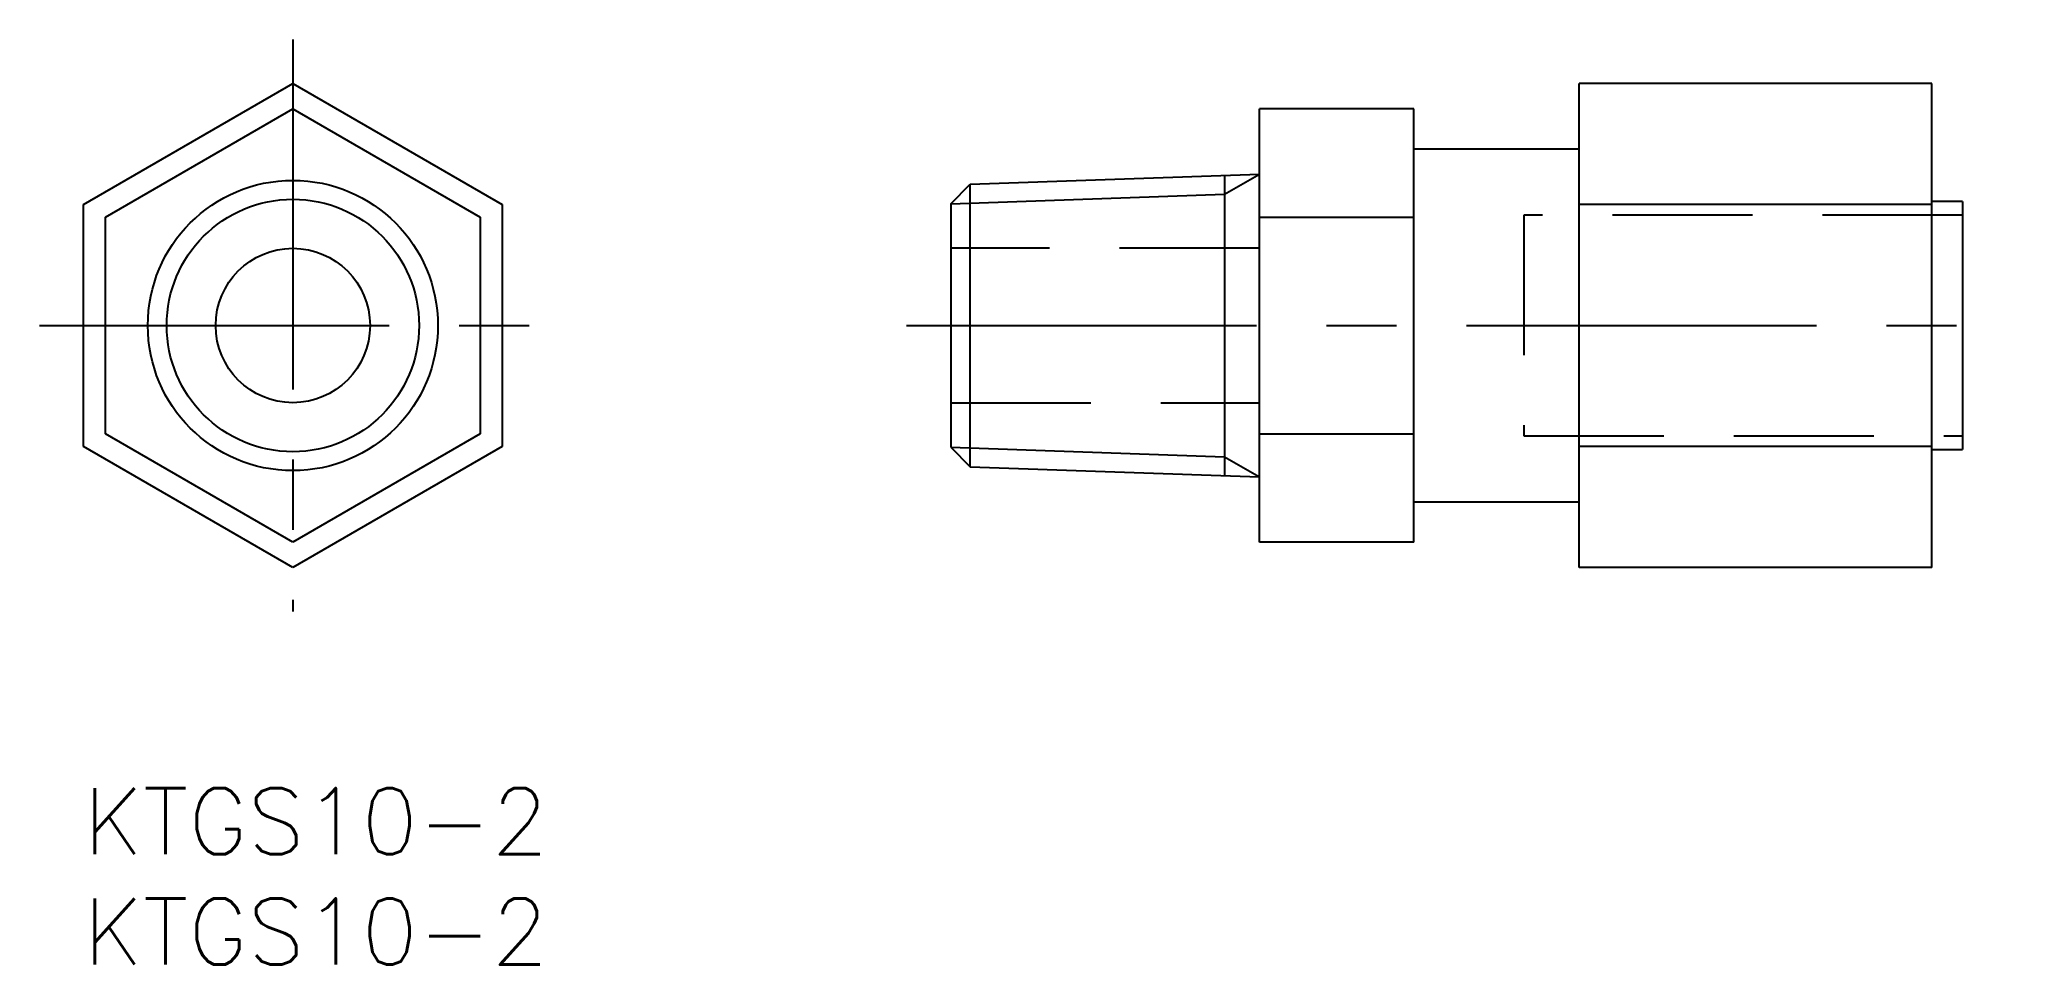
# Model space of a CAD drawing. Extents: x -2 to 87.2, y -8 to 33.9.
import ezdxf

# ---------------------------------------------------------------- set-up
doc = ezdxf.new("R2010")
doc.units = 0
doc.header["$LTSCALE"] = 0.5
doc.linetypes.add('CENTER', pattern=[50.8, 31.75, -6.35, 6.35, -6.35])
doc.linetypes.add('DASHED', pattern=[19.05, 12.7, -6.35])
for name, color, linetype in [('MSM_CENTER', 1, 'CENTER'), ('MSM_CONTINUOUS', 7, 'CONTINUOUS'), ('MSM_DASHED', 4, 'DASHED'), ('MSM_NARROW', 5, 'CONTINUOUS'), ('MSM_PART_NUMBER', 7, 'CONTINUOUS')]:
    doc.layers.add(name, color=color, linetype=linetype)
doc.styles.get("Standard").update_dxf_attribs({"font": 'txt.shx', "height": 1.8, "bigfont": 'bigfont.shx'})

# ---------------------------------------------------------------- blocks, each defined once
blk = doc.blocks.new('*U13')
at = {"layer": 'MSM_PART_NUMBER'}
blk.add_text('KTGS10-2', height=3, dxfattribs=at).set_placement((0, -3))
blk = doc.blocks.new('*U14')
at = {"layer": 'MSM_PART_NUMBER'}
blk.add_text('KTGS10-2', height=3, dxfattribs=at).set_placement((0, -8))

msp = doc.modelspace()

# ---------------------------------------------------------------- linework, layer by layer
at = {"layer": 'MSM_CENTER'}
for p, q in [((9.5, 33.939), (9.5, 8)), ((-2, 20.97), (21, 20.97)), ((37.345, 20.97), (87.245, 20.97))]:
    msp.add_line(p, q, dxfattribs=at)
at = {"layer": 'MSM_CONTINUOUS'}
for p, q in [((0, 26.454), (9.5, 31.939)), ((9.5, 31.939), (19, 26.454)), ((67.845, 10), (67.845, 31.939)), ((83.845, 31.939), (67.845, 31.939)), ((83.845, 10), (83.845, 31.939)), ((1, 25.877), (9.5, 30.785)), ((9.5, 30.785), (18, 25.877)), ((53.345, 11.155), (53.345, 30.785)), ((60.345, 30.785), (53.345, 30.785)), ((60.345, 11.155), (60.345, 30.785)), ((67.845, 28.97), (60.345, 28.97)), ((40.232, 27.369), (53.345, 27.827)), ((51.767, 27.772), (51.767, 14.167)), ((39.345, 26.482), (40.232, 27.369)), ((40.232, 14.57), (40.232, 27.369)), ((0, 15.485), (0, 26.454)), ((19, 26.454), (19, 15.485)), ((39.345, 26.482), (39.345, 15.457)), ((83.845, 26.454), (67.845, 26.454)), ((85.245, 26.595), (83.845, 26.595)), ((85.245, 26.595), (85.245, 15.345)), ((1, 16.062), (1, 25.877)), ((18, 25.877), (18, 16.062)), ((53.345, 25.877), (60.345, 25.877)), ((9.5, 10), (0, 15.485)), ((9.5, 11.155), (1, 16.062)), ((18, 16.062), (9.5, 11.155)), ((19, 15.485), (9.5, 10)), ((39.345, 15.457), (40.232, 14.57)), ((53.345, 16.062), (60.345, 16.062)), ((83.845, 15.485), (67.845, 15.485)), ((83.845, 15.345), (85.245, 15.345)), ((40.232, 14.57), (53.345, 14.112)), ((60.345, 12.97), (67.845, 12.97)), ((60.345, 11.155), (53.345, 11.155)), ((83.845, 10), (67.845, 10))]:
    msp.add_line(p, q, dxfattribs=at)
for radius in [6.579, 3.5]:
    msp.add_circle((9.5, 20.97), radius, dxfattribs=at)
at = {"layer": 'MSM_DASHED'}
for p, q in [((85.245, 25.97), (65.345, 25.97)), ((65.345, 25.97), (65.345, 15.97)), ((53.345, 24.47), (39.345, 24.47)), ((39.345, 17.47), (53.345, 17.47)), ((65.345, 15.97), (85.245, 15.97))]:
    msp.add_line(p, q, dxfattribs=at)
at = {"layer": 'MSM_NARROW'}
for p, q in [((51.767, 26.916), (53.345, 27.827)), ((39.345, 26.482), (51.767, 26.916)), ((39.345, 15.457), (51.767, 15.023)), ((51.767, 15.023), (53.345, 14.112))]:
    msp.add_line(p, q, dxfattribs=at)
msp.add_circle((9.5, 20.97), 5.723, dxfattribs=at)

# ---------------------------------------------------------------- block references
at = {"layer": 'MSM_CONTINUOUS'}
for name in ['*U13', '*U14']:
    msp.add_blockref(name, (0, 0), dxfattribs=at)

doc.saveas('drawing.dxf')
